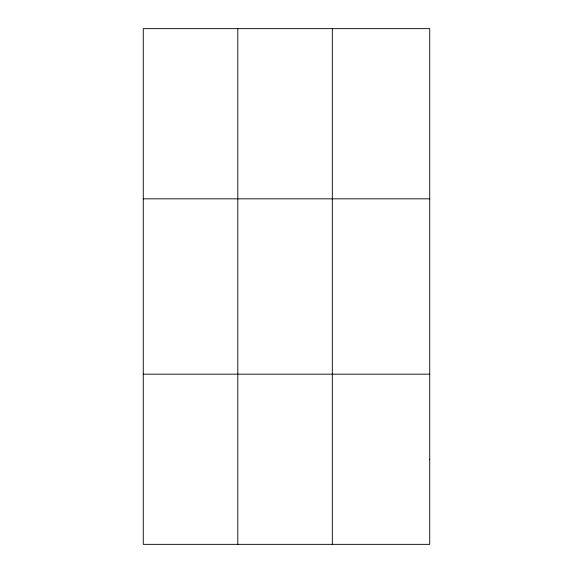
<?xml version="1.0" encoding="UTF-8"?>
<svg xmlns="http://www.w3.org/2000/svg" width="573" height="573" viewBox="0 0 573 573"><rect width="100%" height="100%" fill="white"/><g stroke="black" fill="none" stroke-linecap="round" stroke-linejoin="round"><path stroke-width="0.86" d="M237.802 544.35L237.802 28.65M332.333 544.35L332.333 28.65M143.271 198.831L429.729 198.831M143.271 374.169L429.729 374.169M429.729 459.26L429.729 544.35L143.271 544.35L143.271 28.65L429.729 28.65L429.729 459.26"/></g></svg>
